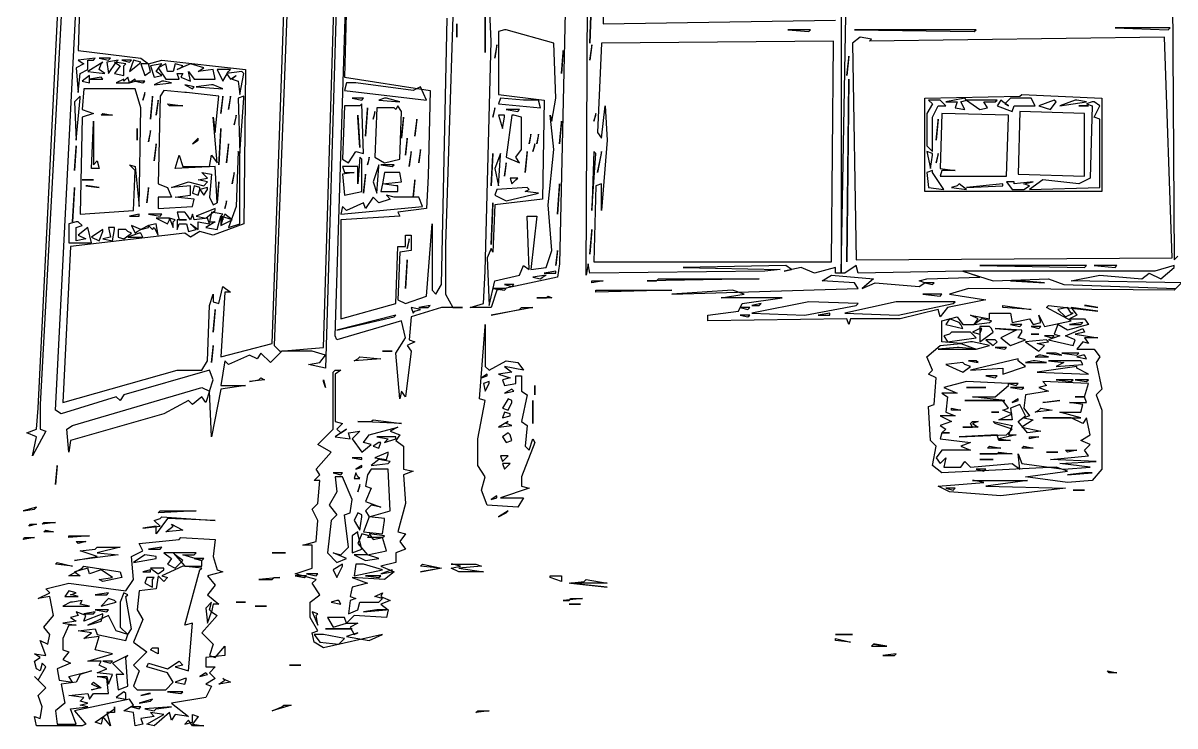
# Model space of a CAD drawing. Extents: x 1 to 1022, y 2 to 767.
# Drawn here: x 1 to 606, y 2 to 372 of the extents above; entities that cross this region are included whole.
import ezdxf

# ---------------------------------------------------------------- set-up
doc = ezdxf.new("R2010")
doc.units = 0

msp = doc.modelspace()

# ---------------------------------------------------------------- linework, layer by layer
for p, q in [((147, 567), (133, 202)), ((171, 558), (160, 190)), ((165, 207), (175, 519)), ((431, 240), (436, 507)), ((28, 502), (10, 171)), ((18, 168), (34, 480)), ((34, 480), (30, 357)), ((431, 476), (431, 240)), ((288, 472), (283, 245)), ((306, 457), (306, 371)), ((159, 201), (166, 437)), ((9, 169), (22, 434)), ((297, 239), (298, 433)), ((605, 432), (606, 247)), ((300, 391), (299, 361)), ((299, 361), (300, 390)), ((171, 383), (170, 343)), ((247, 362), (246, 386)), ((132, 203), (138, 377)), ((244, 377), (244, 356)), ((244, 356), (244, 376)), ((221, 234), (224, 374)), ((227, 375), (223, 255)), ((229, 371), (229, 364)), ((229, 370), (229, 371)), ((229, 364), (229, 370)), ((306, 371), (428, 373)), ((254, 368), (251, 367)), ((251, 367), (251, 334)), ((255, 368), (254, 368)), ((280, 361), (255, 368)), ((415, 368), (403, 368)), ((403, 368), (414, 367)), ((414, 367), (415, 368)), ((441, 364), (437, 361)), ((502, 368), (438, 368)), ((438, 368), (501, 367)), ((447, 363), (441, 364)), ((601, 364), (446, 362)), ((501, 367), (502, 368)), ((604, 369), (575, 369)), ((575, 369), (603, 368)), ((605, 248), (601, 364)), ((603, 368), (604, 369)), ((244, 241), (247, 362)), ((250, 360), (249, 353)), ((249, 353), (250, 359)), ((250, 359), (250, 360)), ((281, 332), (280, 361)), ((300, 360), (299, 352)), ((299, 352), (300, 359)), ((300, 359), (300, 360)), ((305, 361), (303, 314)), ((427, 362), (305, 361)), ((426, 246), (427, 361)), ((427, 361), (427, 362)), ((437, 361), (439, 247)), ((446, 362), (447, 363)), ((30, 357), (63, 353)), ((39, 353), (30, 352)), ((30, 352), (33, 350)), ((35, 347), (35, 352)), ((35, 352), (38, 352)), ((38, 352), (39, 353)), ((47, 353), (41, 353)), ((41, 353), (46, 352)), ((51, 352), (45, 351)), ((46, 352), (47, 353)), ((50, 351), (51, 352)), ((58, 352), (53, 352)), ((53, 352), (57, 351)), ((57, 351), (58, 352)), ((59, 352), (57, 346)), ((63, 351), (59, 352)), ((63, 353), (67, 350)), ((67, 350), (74, 352)), ((74, 352), (118, 347)), ((285, 357), (284, 345)), ((284, 345), (285, 356)), ((285, 356), (285, 357)), ((435, 354), (434, 344)), ((434, 344), (435, 353)), ((435, 353), (435, 354)), ((33, 350), (29, 348)), ((29, 348), (30, 335)), ((31, 345), (35, 347)), ((43, 351), (35, 346)), ((35, 346), (44, 345)), ((41, 347), (42, 350)), ((44, 345), (41, 347)), ((42, 350), (43, 351)), ((45, 351), (46, 345)), ((46, 345), (50, 351)), ((55, 350), (49, 351)), ((49, 351), (52, 349)), ((52, 349), (49, 345)), ((54, 349), (55, 350)), ((54, 344), (54, 349)), ((57, 346), (62, 350)), ((62, 350), (63, 351)), ((66, 350), (63, 350)), ((63, 350), (65, 344)), ((65, 344), (68, 346)), ((67, 350), (66, 350)), ((68, 346), (67, 350)), ((74, 350), (68, 349)), ((68, 349), (70, 343)), ((71, 346), (73, 349)), ((74, 344), (71, 346)), ((76, 350), (72, 348)), ((72, 348), (76, 342)), ((73, 349), (74, 350)), ((77, 346), (76, 350)), ((80, 346), (77, 346)), ((81, 350), (80, 346)), ((85, 349), (81, 350)), ((89, 350), (82, 347)), ((82, 347), (84, 348)), ((84, 348), (85, 349)), ((89, 341), (88, 346)), ((88, 346), (91, 342)), ((96, 348), (89, 350)), ((93, 346), (96, 348)), ((101, 347), (93, 346)), ((102, 342), (101, 347)), ((110, 347), (103, 347)), ((103, 347), (106, 341)), ((106, 341), (109, 346)), ((116, 346), (108, 345)), ((109, 346), (110, 347)), ((117, 345), (116, 346)), ((118, 347), (117, 266)), ((30, 335), (31, 345)), ((36, 344), (32, 341)), ((32, 341), (36, 340)), ((36, 343), (36, 344)), ((36, 340), (36, 343)), ((42, 343), (36, 342)), ((36, 342), (43, 342)), ((43, 342), (42, 343)), ((49, 345), (54, 344)), ((54, 342), (50, 340)), ((50, 340), (57, 340)), ((56, 343), (54, 341)), ((54, 341), (54, 342)), ((57, 340), (56, 343)), ((60, 342), (57, 340)), ((57, 340), (60, 341)), ((60, 341), (60, 342)), ((65, 341), (60, 341)), ((60, 341), (64, 340)), ((64, 340), (65, 341)), ((70, 343), (74, 344)), ((74, 341), (70, 339)), ((70, 339), (79, 340)), ((75, 341), (74, 341)), ((79, 340), (75, 341)), ((76, 342), (83, 342)), ((83, 342), (82, 345)), ((82, 345), (85, 345)), ((85, 345), (84, 343)), ((84, 343), (89, 341)), ((91, 342), (102, 342)), ((108, 345), (110, 342)), ((110, 342), (113, 344)), ((113, 344), (111, 342)), ((111, 342), (114, 341)), ((114, 341), (115, 334)), ((115, 334), (117, 345)), ((170, 343), (215, 336)), ((171, 340), (170, 336)), ((175, 340), (171, 340)), ((176, 340), (175, 340)), ((206, 336), (176, 340)), ((435, 342), (434, 246)), ((434, 246), (435, 341)), ((435, 341), (435, 342)), ((33, 337), (32, 326)), ((50, 337), (33, 337)), ((51, 337), (50, 337)), ((60, 337), (51, 337)), ((63, 327), (60, 337)), ((65, 335), (64, 331)), ((64, 331), (65, 334)), ((65, 334), (65, 335)), ((75, 336), (73, 333)), ((86, 335), (75, 336)), ((91, 338), (86, 339)), ((86, 339), (90, 337)), ((87, 335), (86, 335)), ((104, 333), (87, 335)), ((90, 337), (91, 338)), ((100, 339), (92, 338)), ((92, 338), (106, 337)), ((101, 339), (100, 339)), ((106, 337), (101, 339)), ((170, 336), (213, 331)), ((210, 338), (206, 336)), ((213, 331), (210, 338)), ((215, 336), (214, 291)), ((251, 334), (275, 331)), ((525, 333), (526, 334)), ((526, 334), (568, 332)), ((31, 333), (28, 330)), ((28, 330), (29, 310)), ((29, 310), (31, 332)), ((31, 332), (31, 333)), ((62, 275), (63, 327)), ((69, 333), (68, 321)), ((68, 321), (69, 332)), ((69, 332), (69, 333)), ((72, 331), (71, 323)), ((71, 323), (72, 330)), ((73, 333), (72, 287)), ((72, 330), (72, 331)), ((77, 329), (85, 328)), ((78, 328), (77, 329)), ((85, 328), (78, 328)), ((102, 314), (104, 333)), ((106, 333), (105, 324)), ((105, 324), (106, 332)), ((106, 332), (106, 333)), ((110, 333), (109, 326)), ((109, 326), (110, 332)), ((110, 332), (110, 333)), ((117, 333), (114, 332)), ((114, 332), (115, 303)), ((115, 303), (117, 332)), ((117, 332), (117, 333)), ((170, 328), (169, 300)), ((178, 328), (170, 328)), ((180, 332), (174, 332)), ((174, 332), (179, 331)), ((179, 329), (178, 328)), ((179, 331), (180, 332)), ((180, 303), (179, 329)), ((182, 327), (181, 312)), ((182, 326), (182, 327)), ((187, 327), (186, 301)), ((196, 327), (187, 327)), ((191, 332), (188, 331)), ((188, 331), (199, 330)), ((192, 332), (191, 332)), ((199, 330), (192, 332)), ((197, 326), (196, 327)), ((198, 328), (197, 326)), ((200, 325), (198, 328)), ((249, 327), (248, 322)), ((249, 326), (249, 327)), ((252, 332), (251, 329)), ((251, 329), (273, 327)), ((264, 331), (252, 332)), ((265, 331), (264, 331)), ((272, 331), (265, 331)), ((273, 327), (272, 331)), ((275, 331), (274, 279)), ((279, 320), (281, 332)), ((305, 311), (307, 328)), ((307, 328), (308, 310)), ((475, 332), (525, 333)), ((475, 283), (475, 332)), ((479, 329), (476, 324)), ((483, 331), (477, 331)), ((477, 331), (479, 329)), ((479, 322), (482, 328)), ((482, 328), (486, 328)), ((484, 330), (483, 331)), ((486, 328), (484, 330)), ((496, 332), (486, 330)), ((486, 330), (492, 330)), ((492, 330), (491, 327)), ((491, 327), (496, 326)), ((494, 330), (497, 331)), ((496, 326), (494, 330)), ((497, 331), (496, 332)), ((513, 331), (497, 331)), ((497, 331), (504, 326)), ((504, 326), (508, 327)), ((508, 327), (506, 330)), ((506, 330), (512, 330)), ((512, 330), (513, 331)), ((515, 331), (513, 328)), ((513, 328), (521, 325)), ((516, 330), (515, 331)), ((519, 328), (516, 330)), ((520, 332), (517, 329)), ((517, 329), (519, 328)), ((531, 332), (520, 332)), ((521, 325), (522, 328)), ((522, 328), (533, 328)), ((533, 328), (531, 332)), ((543, 331), (535, 328)), ((535, 328), (541, 326)), ((541, 326), (544, 330)), ((544, 330), (543, 331)), ((554, 331), (546, 328)), ((546, 328), (560, 330)), ((555, 331), (554, 331)), ((560, 330), (555, 331)), ((560, 328), (556, 328)), ((556, 328), (561, 328)), ((563, 330), (560, 329)), ((560, 329), (563, 328)), ((561, 328), (560, 328)), ((563, 328), (562, 290)), ((564, 330), (563, 330)), ((567, 328), (564, 330)), ((564, 322), (567, 328)), ((568, 332), (568, 283)), ((32, 322), (31, 271)), ((32, 326), (38, 324)), ((38, 324), (32, 322)), ((42, 323), (43, 324)), ((48, 323), (42, 323)), ((43, 324), (48, 323)), ((103, 298), (101, 322)), ((101, 322), (102, 314)), ((113, 323), (112, 318)), ((112, 318), (113, 322)), ((113, 322), (113, 323)), ((177, 323), (178, 306)), ((177, 322), (177, 323)), ((178, 306), (177, 322)), ((181, 312), (182, 326)), ((186, 325), (185, 321)), ((185, 321), (186, 324)), ((186, 324), (186, 325)), ((199, 300), (200, 325)), ((201, 322), (200, 311)), ((200, 311), (201, 321)), ((201, 321), (201, 322)), ((208, 321), (207, 312)), ((208, 320), (208, 321)), ((248, 322), (249, 326)), ((254, 323), (251, 323)), ((251, 323), (253, 316)), ((253, 316), (254, 322)), ((254, 322), (254, 323)), ((262, 326), (255, 326)), ((255, 326), (261, 325)), ((258, 323), (255, 301)), ((259, 323), (258, 323)), ((263, 322), (259, 323)), ((261, 325), (262, 326)), ((263, 305), (263, 322)), ((280, 305), (278, 323)), ((278, 323), (279, 320)), ((302, 324), (301, 320)), ((301, 320), (302, 323)), ((302, 323), (302, 324)), ((476, 324), (476, 307)), ((479, 304), (479, 322)), ((482, 321), (481, 310)), ((482, 320), (482, 321)), ((484, 324), (483, 295)), ((519, 323), (484, 324)), ((518, 291), (519, 322)), ((519, 322), (519, 323)), ((525, 325), (524, 292)), ((559, 324), (525, 325)), ((559, 323), (559, 324)), ((559, 291), (559, 323)), ((567, 321), (564, 322)), ((567, 285), (567, 321)), ((37, 295), (38, 319)), ((38, 320), (38, 297)), ((38, 319), (38, 320)), ((61, 316), (61, 310)), ((61, 315), (61, 316)), ((61, 310), (61, 315)), ((68, 315), (67, 309)), ((68, 314), (68, 315)), ((105, 316), (104, 297)), ((104, 297), (105, 315)), ((105, 315), (105, 316)), ((207, 312), (208, 320)), ((284, 320), (283, 308)), ((283, 308), (284, 319)), ((284, 319), (284, 320)), ((481, 310), (482, 320)), ((67, 309), (68, 314)), ((93, 311), (90, 308)), ((90, 308), (93, 310)), ((93, 310), (93, 311)), ((203, 311), (202, 302)), ((202, 302), (203, 310)), ((203, 310), (203, 311)), ((268, 313), (267, 308)), ((267, 308), (268, 312)), ((268, 312), (268, 313)), ((272, 313), (271, 308)), ((271, 308), (272, 312)), ((272, 312), (272, 313)), ((303, 314), (305, 311)), ((308, 310), (305, 273)), ((29, 307), (28, 294)), ((28, 294), (29, 306)), ((29, 306), (29, 307)), ((71, 308), (70, 299)), ((70, 299), (71, 307)), ((71, 307), (71, 308)), ((109, 308), (108, 298)), ((108, 298), (109, 307)), ((109, 307), (109, 308)), ((114, 304), (113, 275)), ((115, 302), (114, 304)), ((172, 298), (176, 304)), ((176, 304), (180, 303)), ((205, 304), (204, 296)), ((204, 296), (205, 303)), ((205, 303), (205, 304)), ((210, 305), (209, 298)), ((209, 298), (210, 304)), ((210, 304), (210, 305)), ((248, 303), (247, 286)), ((248, 302), (248, 303)), ((252, 303), (249, 295)), ((252, 302), (252, 303)), ((260, 301), (263, 305)), ((266, 304), (265, 293)), ((265, 293), (266, 303)), ((266, 303), (266, 304)), ((270, 308), (269, 304)), ((269, 304), (270, 307)), ((270, 307), (270, 308)), ((277, 276), (280, 305)), ((301, 304), (300, 273)), ((300, 273), (302, 303)), ((302, 303), (301, 304)), ((305, 304), (303, 293)), ((303, 293), (305, 303)), ((305, 303), (305, 304)), ((476, 307), (479, 304)), ((479, 303), (476, 304)), ((476, 304), (478, 295)), ((479, 302), (479, 303)), ((482, 303), (481, 298)), ((482, 302), (482, 303)), ((38, 297), (40, 299)), ((40, 299), (41, 295)), ((60, 294), (57, 297)), ((57, 297), (60, 296)), ((81, 295), (83, 302)), ((83, 302), (85, 296)), ((99, 296), (100, 302)), ((100, 302), (103, 298)), ((115, 301), (115, 302)), ((115, 266), (115, 301)), ((169, 300), (172, 298)), ((178, 301), (177, 287)), ((179, 300), (178, 301)), ((179, 283), (179, 300)), ((183, 301), (182, 297)), ((182, 297), (183, 300)), ((183, 300), (183, 301)), ((188, 297), (185, 288)), ((186, 301), (191, 298)), ((188, 296), (188, 297)), ((196, 297), (189, 297)), ((189, 297), (195, 296)), ((191, 298), (199, 300)), ((195, 296), (196, 297)), ((247, 286), (248, 302)), ((251, 286), (252, 302)), ((255, 298), (254, 291)), ((254, 291), (255, 297)), ((255, 301), (262, 298)), ((255, 297), (255, 298)), ((262, 298), (260, 301)), ((478, 295), (479, 302)), ((481, 298), (482, 302)), ((41, 295), (37, 295)), ((59, 273), (60, 294)), ((60, 296), (62, 275)), ((102, 296), (81, 295)), ((85, 296), (99, 296)), ((98, 290), (95, 293)), ((95, 293), (100, 292)), ((100, 292), (99, 280)), ((103, 277), (102, 296)), ((112, 293), (111, 287)), ((111, 287), (112, 292)), ((112, 292), (112, 293)), ((177, 296), (169, 296)), ((169, 296), (170, 293)), ((175, 293), (169, 292)), ((169, 292), (170, 281)), ((170, 293), (175, 293)), ((177, 287), (177, 296)), ((181, 292), (180, 282)), ((180, 282), (181, 291)), ((181, 291), (181, 292)), ((187, 282), (188, 296)), ((191, 293), (190, 287)), ((192, 293), (191, 293)), ((199, 293), (192, 293)), ((200, 288), (199, 293)), ((214, 291), (213, 274)), ((249, 295), (251, 286)), ((479, 294), (476, 293)), ((476, 293), (477, 285)), ((479, 293), (479, 294)), ((485, 284), (479, 293)), ((483, 295), (491, 294)), ((484, 294), (483, 291)), ((483, 291), (518, 291)), ((491, 294), (484, 294)), ((524, 292), (559, 291)), ((28, 285), (27, 267)), ((28, 284), (28, 285)), ((32, 289), (38, 289)), ((33, 289), (32, 289)), ((38, 289), (33, 289)), ((34, 286), (41, 285)), ((35, 286), (34, 286)), ((41, 285), (35, 286)), ((67, 285), (66, 277)), ((67, 284), (67, 285)), ((72, 287), (77, 285)), ((77, 285), (79, 280)), ((79, 285), (88, 288)), ((89, 286), (79, 285)), ((88, 288), (96, 286)), ((89, 281), (89, 286)), ((91, 286), (90, 282)), ((94, 285), (91, 286)), ((93, 289), (98, 290)), ((98, 288), (93, 289)), ((94, 284), (94, 285)), ((98, 285), (94, 284)), ((96, 286), (98, 288)), ((98, 284), (98, 285)), ((104, 288), (103, 277)), ((103, 277), (104, 287)), ((104, 287), (104, 288)), ((185, 288), (187, 282)), ((190, 287), (189, 283)), ((190, 287), (200, 288)), ((197, 286), (190, 287)), ((198, 286), (197, 286)), ((198, 283), (198, 286)), ((207, 289), (206, 280)), ((206, 280), (207, 288)), ((207, 288), (207, 289)), ((266, 285), (250, 284)), ((261, 290), (257, 290)), ((257, 290), (258, 287)), ((258, 287), (260, 289)), ((260, 289), (261, 290)), ((267, 284), (266, 285)), ((283, 287), (282, 271)), ((282, 271), (283, 286)), ((283, 286), (283, 287)), ((302, 286), (301, 246)), ((305, 287), (302, 286)), ((305, 273), (305, 287)), ((477, 285), (485, 284)), ((492, 286), (489, 285)), ((489, 285), (497, 284)), ((493, 287), (492, 286)), ((497, 284), (493, 287)), ((516, 287), (497, 285)), ((497, 285), (516, 286)), ((516, 286), (516, 287)), ((522, 288), (518, 288)), ((518, 288), (521, 284)), ((532, 288), (522, 287)), ((522, 287), (522, 288)), ((527, 287), (532, 288)), ((530, 286), (527, 287)), ((527, 284), (530, 286)), ((537, 289), (530, 284)), ((530, 284), (567, 285)), ((556, 287), (537, 289)), ((562, 290), (556, 287)), ((27, 267), (28, 284)), ((66, 277), (67, 284)), ((79, 280), (72, 280)), ((72, 280), (72, 274)), ((81, 280), (89, 281)), ((91, 279), (81, 280)), ((90, 282), (93, 281)), ((90, 275), (91, 279)), ((93, 281), (94, 284)), ((94, 284), (96, 281)), ((96, 281), (98, 284)), ((99, 280), (101, 276)), ((170, 281), (179, 283)), ((185, 280), (181, 274)), ((188, 277), (185, 280)), ((194, 279), (188, 277)), ((189, 283), (198, 283)), ((196, 280), (192, 281)), ((192, 281), (194, 279)), ((197, 280), (196, 280)), ((209, 280), (197, 280)), ((211, 275), (209, 280)), ((250, 284), (249, 281)), ((249, 281), (255, 278)), ((274, 279), (249, 276)), ((255, 278), (272, 282)), ((265, 283), (267, 284)), ((272, 282), (265, 283)), ((568, 283), (475, 283)), ((521, 284), (527, 284)), ((31, 271), (59, 273)), ((72, 274), (90, 275)), ((102, 274), (92, 270)), ((97, 269), (102, 273)), ((101, 276), (103, 277)), ((102, 273), (102, 274)), ((108, 278), (107, 274)), ((107, 274), (108, 277)), ((108, 277), (108, 278)), ((113, 275), (109, 264)), ((169, 275), (168, 271)), ((168, 271), (211, 275)), ((171, 273), (169, 275)), ((180, 277), (171, 273)), ((181, 274), (180, 277)), ((213, 274), (198, 272)), ((248, 277), (247, 255)), ((247, 255), (248, 276)), ((248, 276), (248, 277)), ((249, 276), (248, 251)), ((279, 252), (277, 276)), ((29, 267), (25, 266)), ((30, 267), (29, 267)), ((32, 265), (30, 267)), ((62, 271), (57, 270)), ((57, 270), (62, 270)), ((62, 270), (62, 271)), ((74, 271), (67, 271)), ((67, 271), (73, 270)), ((78, 269), (71, 269)), ((71, 269), (77, 266)), ((73, 270), (74, 271)), ((77, 266), (78, 268)), ((78, 268), (78, 269)), ((81, 268), (78, 269)), ((78, 269), (80, 264)), ((80, 267), (81, 268)), ((80, 264), (80, 267)), ((86, 272), (82, 272)), ((82, 272), (83, 268)), ((87, 268), (82, 268)), ((82, 268), (82, 263)), ((83, 268), (87, 268)), ((87, 271), (86, 272)), ((89, 268), (87, 271)), ((90, 271), (89, 268)), ((91, 268), (90, 271)), ((98, 269), (91, 268)), ((92, 270), (97, 269)), ((93, 263), (93, 267)), ((93, 267), (99, 266)), ((102, 267), (97, 264)), ((99, 266), (98, 269)), ((100, 272), (99, 267)), ((99, 267), (102, 267)), ((106, 271), (100, 272)), ((103, 263), (105, 270)), ((105, 270), (106, 271)), ((111, 268), (105, 270)), ((105, 270), (106, 269)), ((106, 268), (105, 270)), ((105, 270), (105, 265)), ((106, 269), (105, 265)), ((105, 265), (111, 268)), ((105, 265), (111, 268)), ((107, 271), (106, 269)), ((106, 269), (106, 268)), ((111, 268), (107, 271)), ((199, 270), (168, 268)), ((168, 268), (168, 216)), ((198, 272), (199, 270)), ((267, 242), (266, 270)), ((266, 270), (271, 270)), ((271, 270), (268, 242)), ((25, 266), (25, 256)), ((86, 261), (26, 254)), ((29, 264), (32, 265)), ((29, 257), (29, 264)), ((35, 264), (30, 260)), ((37, 256), (35, 264)), ((43, 263), (37, 259)), ((41, 257), (43, 262)), ((43, 262), (43, 263)), ((49, 264), (46, 264)), ((46, 264), (47, 259)), ((48, 257), (49, 263)), ((49, 263), (49, 264)), ((55, 263), (51, 263)), ((51, 263), (51, 259)), ((54, 258), (58, 261)), ((56, 262), (55, 263)), ((58, 261), (56, 262)), ((62, 261), (56, 259)), ((63, 263), (58, 265)), ((58, 265), (60, 261)), ((60, 261), (61, 262)), ((61, 262), (63, 263)), ((63, 261), (62, 261)), ((67, 265), (63, 263)), ((63, 263), (67, 264)), ((64, 259), (63, 261)), ((71, 266), (67, 265)), ((67, 264), (67, 265)), ((67, 265), (69, 263)), ((69, 263), (70, 264)), ((70, 264), (72, 260)), ((72, 260), (71, 266)), ((82, 263), (83, 266)), ((83, 266), (87, 266)), ((89, 259), (86, 261)), ((87, 266), (88, 262)), ((88, 262), (92, 263)), ((92, 263), (89, 266)), ((89, 266), (93, 263)), ((94, 262), (89, 259)), ((101, 260), (94, 262)), ((97, 264), (103, 263)), ((117, 266), (101, 260)), ((109, 264), (115, 266)), ((213, 228), (216, 266)), ((216, 266), (216, 231)), ((300, 263), (299, 250)), ((299, 250), (300, 262)), ((300, 262), (300, 263)), ((25, 256), (37, 256)), ((34, 258), (29, 257)), ((30, 260), (34, 258)), ((37, 259), (41, 257)), ((47, 259), (43, 258)), ((43, 258), (48, 257)), ((51, 259), (54, 258)), ((56, 259), (64, 259)), ((202, 254), (202, 260)), ((202, 260), (205, 260)), ((204, 258), (203, 253)), ((203, 253), (204, 257)), ((204, 257), (204, 258)), ((205, 260), (205, 252)), ((223, 255), (223, 229)), ((26, 254), (22, 172)), ((197, 224), (198, 254)), ((198, 254), (202, 254)), ((199, 251), (198, 226)), ((205, 252), (199, 251)), ((247, 253), (245, 248)), ((248, 251), (247, 253)), ((276, 243), (279, 252)), ((282, 252), (281, 244)), ((281, 244), (282, 251)), ((282, 251), (282, 252)), ((606, 247), (608, 249)), ((203, 247), (202, 232)), ((202, 232), (203, 246)), ((203, 246), (203, 247)), ((245, 248), (246, 223)), ((262, 239), (264, 244)), ((264, 244), (267, 242)), ((268, 242), (276, 243)), ((283, 245), (282, 238)), ((298, 245), (297, 239)), ((299, 240), (298, 245)), ((301, 246), (426, 246)), ((402, 244), (348, 243)), ((348, 243), (399, 242)), ((410, 243), (401, 241)), ((405, 242), (402, 244)), ((417, 240), (410, 243)), ((428, 243), (417, 240)), ((428, 240), (428, 243)), ((439, 244), (433, 240)), ((439, 247), (605, 248)), ((440, 240), (439, 244)), ((560, 244), (504, 244)), ((504, 244), (559, 243)), ((559, 243), (560, 244)), ((576, 244), (564, 244)), ((564, 244), (575, 243)), ((575, 243), (576, 244)), ((606, 244), (596, 241)), ((599, 237), (606, 243)), ((606, 243), (606, 244)), ((243, 224), (244, 241)), ((249, 236), (262, 239)), ((282, 238), (250, 231)), ((276, 239), (269, 238)), ((269, 238), (273, 237)), ((273, 237), (274, 238)), ((274, 238), (276, 239)), ((281, 241), (275, 240)), ((275, 240), (281, 240)), ((281, 240), (281, 241)), ((391, 241), (299, 240)), ((388, 237), (329, 236)), ((334, 236), (335, 237)), ((335, 237), (388, 237)), ((399, 242), (391, 241)), ((401, 241), (405, 242)), ((421, 236), (426, 239)), ((426, 239), (448, 237)), ((433, 240), (428, 240)), ((495, 241), (440, 240)), ((448, 237), (442, 232)), ((472, 236), (476, 237)), ((476, 237), (504, 238)), ((504, 238), (495, 241)), ((596, 241), (495, 241)), ((495, 241), (511, 236)), ((511, 236), (540, 237)), ((540, 237), (548, 234)), ((552, 236), (567, 239)), ((567, 239), (589, 237)), ((589, 237), (593, 240)), ((593, 240), (599, 237)), ((612, 237), (606, 231)), ((104, 224), (106, 233)), ((106, 233), (110, 230)), ((216, 231), (218, 229)), ((218, 229), (221, 234)), ((246, 223), (249, 236)), ((250, 231), (247, 222)), ((255, 232), (248, 232)), ((248, 232), (254, 231)), ((259, 234), (254, 234)), ((254, 234), (258, 233)), ((254, 231), (255, 232)), ((258, 233), (259, 234)), ((300, 236), (306, 236)), ((306, 236), (300, 235)), ((300, 235), (300, 236)), ((302, 231), (342, 231)), ((342, 231), (302, 230)), ((302, 230), (302, 231)), ((329, 236), (334, 236)), ((342, 229), (440, 232)), ((374, 231), (342, 229)), ((380, 229), (374, 231)), ((438, 235), (421, 236)), ((440, 232), (438, 235)), ((442, 232), (449, 235)), ((449, 235), (472, 233)), ((475, 235), (472, 236)), ((472, 233), (475, 235)), ((480, 235), (475, 235)), ((475, 235), (479, 234)), ((479, 234), (480, 235)), ((498, 232), (488, 229)), ((606, 231), (498, 232)), ((525, 236), (520, 236)), ((520, 236), (538, 235)), ((526, 236), (525, 236)), ((538, 235), (526, 236)), ((548, 234), (607, 232)), ((611, 235), (552, 236)), ((99, 223), (101, 229)), ((101, 229), (101, 225)), ((101, 225), (104, 224)), ((107, 230), (105, 196)), ((110, 230), (107, 230)), ((198, 226), (202, 224)), ((202, 224), (213, 228)), ((223, 229), (227, 222)), ((279, 227), (271, 227)), ((271, 227), (276, 227)), ((276, 227), (277, 228)), ((277, 228), (279, 227)), ((368, 227), (380, 229)), ((400, 227), (368, 227)), ((379, 224), (400, 227)), ((414, 225), (384, 219)), ((440, 224), (414, 225)), ((460, 225), (433, 219)), ((491, 225), (460, 225)), ((484, 229), (474, 229)), ((474, 229), (483, 228)), ((483, 228), (484, 229)), ((507, 226), (487, 222)), ((488, 229), (507, 226)), ((490, 224), (491, 225)), ((98, 194), (99, 223)), ((102, 221), (101, 209)), ((101, 209), (102, 220)), ((102, 220), (102, 221)), ((197, 218), (166, 210)), ((168, 216), (197, 224)), ((196, 217), (197, 218)), ((221, 222), (205, 217)), ((210, 221), (205, 222)), ((205, 222), (206, 219)), ((206, 219), (207, 220)), ((207, 220), (210, 221)), ((215, 223), (209, 222)), ((209, 222), (214, 222)), ((214, 222), (215, 223)), ((232, 222), (221, 222)), ((227, 222), (232, 222)), ((236, 222), (243, 224)), ((247, 222), (236, 222)), ((269, 222), (247, 218)), ((247, 218), (262, 221)), ((262, 221), (263, 222)), ((263, 222), (269, 222)), ((361, 218), (377, 220)), ((361, 215), (361, 218)), ((377, 220), (379, 224)), ((383, 222), (378, 222)), ((378, 222), (382, 221)), ((383, 218), (378, 218)), ((378, 218), (382, 217)), ((382, 221), (383, 222)), ((382, 217), (383, 218)), ((389, 224), (384, 223)), ((384, 223), (388, 223)), ((384, 219), (412, 218)), ((388, 223), (389, 224)), ((412, 218), (439, 223)), ((425, 219), (419, 218)), ((419, 218), (425, 218)), ((425, 218), (425, 219)), ((433, 219), (461, 218)), ((439, 223), (440, 224)), ((461, 218), (490, 224)), ((482, 221), (462, 216)), ((483, 217), (482, 221)), ((487, 222), (483, 217)), ((503, 216), (499, 218)), ((499, 218), (509, 216)), ((509, 216), (509, 219)), ((509, 219), (520, 219)), ((516, 223), (531, 221)), ((516, 222), (516, 223)), ((531, 221), (516, 222)), ((520, 219), (521, 214)), ((536, 214), (535, 218)), ((535, 218), (538, 212)), ((539, 222), (540, 223)), ((552, 215), (539, 222)), ((540, 223), (566, 220)), ((550, 222), (545, 221)), ((545, 221), (549, 217)), ((549, 217), (553, 219)), ((552, 219), (550, 222)), ((555, 218), (551, 216)), ((566, 220), (552, 222)), ((552, 222), (555, 218)), ((553, 219), (552, 219)), ((559, 223), (566, 222)), ((560, 223), (559, 223)), ((566, 222), (560, 223)), ((166, 210), (196, 217)), ((200, 215), (166, 205)), ((202, 206), (200, 215)), ((205, 217), (204, 205)), ((241, 174), (244, 212)), ((244, 213), (244, 191)), ((244, 212), (244, 213)), ((434, 216), (361, 215)), ((435, 213), (434, 216)), ((436, 216), (435, 213)), ((462, 216), (436, 216)), ((484, 215), (492, 217)), ((484, 204), (484, 215)), ((488, 216), (486, 213)), ((486, 213), (495, 211)), ((493, 214), (488, 216)), ((492, 217), (495, 213)), ((494, 213), (493, 214)), ((495, 211), (494, 213)), ((495, 213), (501, 213)), ((501, 213), (503, 216)), ((505, 216), (501, 213)), ((501, 213), (509, 214)), ((509, 212), (504, 212)), ((504, 212), (504, 204)), ((510, 215), (505, 216)), ((509, 214), (510, 215)), ((510, 211), (509, 212)), ((526, 213), (520, 213)), ((520, 213), (525, 212)), ((521, 214), (530, 216)), ((525, 212), (526, 213)), ((530, 216), (532, 213)), ((536, 212), (531, 212)), ((531, 212), (535, 211)), ((532, 213), (536, 214)), ((535, 211), (536, 212)), ((538, 212), (552, 215)), ((545, 213), (543, 208)), ((550, 210), (545, 213)), ((561, 213), (550, 210)), ((551, 216), (559, 216)), ((558, 214), (551, 213)), ((551, 213), (557, 213)), ((557, 213), (558, 214)), ((559, 216), (561, 213)), ((166, 205), (165, 207)), ((197, 198), (202, 206)), ((488, 208), (485, 207)), ((485, 207), (487, 204)), ((487, 204), (502, 206)), ((489, 209), (488, 208)), ((499, 209), (489, 209)), ((502, 206), (499, 209)), ((504, 211), (500, 209)), ((500, 209), (504, 208)), ((504, 208), (505, 211)), ((505, 211), (504, 211)), ((504, 204), (511, 209)), ((511, 209), (510, 211)), ((526, 210), (512, 211)), ((512, 211), (523, 210)), ((523, 210), (515, 206)), ((515, 206), (520, 202)), ((524, 206), (526, 209)), ((528, 205), (524, 206)), ((526, 209), (526, 210)), ((534, 208), (531, 208)), ((531, 208), (535, 208)), ((535, 208), (534, 208)), ((543, 207), (538, 207)), ((538, 207), (542, 206)), ((546, 207), (540, 205)), ((542, 206), (543, 207)), ((543, 208), (546, 207)), ((549, 207), (558, 211)), ((554, 205), (549, 207)), ((559, 209), (554, 208)), ((554, 208), (566, 206)), ((558, 211), (559, 209)), ((566, 206), (559, 206)), ((559, 206), (561, 203)), ((101, 202), (100, 193)), ((100, 193), (101, 201)), ((101, 201), (101, 202)), ((105, 196), (132, 203)), ((133, 202), (136, 199)), ((136, 199), (159, 201)), ((207, 204), (203, 202)), ((203, 202), (205, 199)), ((204, 205), (207, 204)), ((476, 196), (483, 202)), ((492, 201), (482, 200)), ((482, 200), (502, 200)), ((483, 202), (494, 203)), ((494, 203), (484, 204)), ((493, 201), (492, 201)), ((502, 200), (493, 201)), ((499, 204), (494, 203)), ((494, 203), (502, 200)), ((500, 204), (499, 204)), ((509, 202), (500, 204)), ((502, 200), (509, 202)), ((512, 205), (507, 205)), ((507, 205), (511, 202)), ((511, 202), (513, 204)), ((513, 204), (512, 205)), ((518, 201), (512, 201)), ((512, 201), (517, 200)), ((517, 200), (518, 201)), ((520, 202), (528, 205)), ((539, 205), (528, 204)), ((528, 204), (535, 199)), ((534, 203), (540, 204)), ((538, 202), (534, 203)), ((535, 199), (538, 202)), ((540, 204), (539, 205)), ((540, 205), (553, 202)), ((553, 202), (554, 205)), ((558, 204), (555, 200)), ((555, 200), (564, 200)), ((561, 203), (558, 204)), ((564, 200), (567, 196)), ((95, 189), (98, 194)), ((107, 194), (105, 181)), ((109, 192), (107, 194)), ((120, 197), (109, 192)), ((124, 195), (120, 197)), ((126, 198), (124, 195)), ((131, 193), (126, 198)), ((137, 199), (131, 193)), ((153, 199), (137, 199)), ((160, 197), (153, 199)), ((157, 193), (160, 197)), ((189, 195), (175, 194)), ((175, 194), (177, 195)), ((177, 195), (178, 196)), ((178, 196), (189, 195)), ((190, 199), (195, 199)), ((191, 199), (190, 199)), ((195, 199), (191, 199)), ((199, 174), (197, 198)), ((205, 199), (202, 175)), ((246, 189), (255, 194)), ((255, 194), (261, 193)), ((479, 189), (476, 196)), ((502, 194), (498, 194)), ((498, 194), (503, 193)), ((524, 195), (499, 189)), ((503, 193), (502, 194)), ((524, 194), (524, 195)), ((528, 191), (524, 194)), ((532, 194), (528, 193)), ((533, 194), (532, 194)), ((535, 197), (533, 196)), ((533, 196), (540, 196)), ((539, 193), (533, 194)), ((536, 197), (535, 197)), ((540, 196), (536, 197)), ((543, 198), (539, 198)), ((539, 198), (547, 197)), ((556, 194), (540, 194)), ((540, 194), (548, 193)), ((544, 198), (543, 198)), ((547, 197), (544, 198)), ((556, 198), (547, 198)), ((547, 198), (555, 197)), ((555, 197), (556, 198)), ((558, 197), (555, 196)), ((555, 196), (560, 195)), ((557, 194), (556, 194)), ((558, 192), (557, 194)), ((559, 197), (558, 197)), ((560, 195), (559, 197)), ((567, 196), (565, 193)), ((22, 172), (82, 189)), ((99, 189), (54, 176)), ((82, 189), (95, 189)), ((101, 184), (99, 189)), ((151, 192), (157, 193)), ((160, 190), (151, 192)), ((164, 188), (165, 189)), ((164, 158), (164, 188)), ((165, 189), (168, 189)), ((168, 189), (165, 187)), ((244, 191), (246, 189)), ((258, 188), (251, 187)), ((264, 189), (254, 191)), ((254, 191), (258, 188)), ((261, 193), (264, 189)), ((477, 187), (479, 189)), ((495, 193), (486, 192)), ((486, 192), (495, 188)), ((496, 192), (495, 193)), ((495, 188), (499, 191)), ((499, 191), (496, 192)), ((499, 189), (516, 190)), ((516, 187), (528, 191)), ((516, 190), (516, 187)), ((528, 193), (539, 193)), ((555, 191), (534, 188)), ((534, 188), (561, 187)), ((548, 193), (544, 191)), ((544, 191), (558, 192)), ((555, 190), (555, 191)), ((561, 187), (555, 190)), ((565, 193), (568, 179)), ((99, 178), (101, 184)), ((128, 184), (120, 183)), ((120, 183), (125, 184)), ((125, 184), (126, 185)), ((126, 185), (128, 184)), ((159, 184), (160, 180)), ((159, 183), (159, 184)), ((160, 180), (159, 183)), ((165, 187), (165, 162)), ((245, 187), (242, 185)), ((242, 185), (245, 186)), ((246, 183), (243, 182)), ((243, 182), (244, 178)), ((244, 178), (246, 182)), ((245, 186), (245, 187)), ((246, 182), (246, 183)), ((251, 187), (257, 185)), ((257, 185), (253, 184)), ((253, 184), (254, 181)), ((254, 181), (260, 182)), ((260, 182), (260, 186)), ((260, 186), (263, 186)), ((263, 186), (263, 178)), ((481, 185), (477, 187)), ((480, 171), (481, 185)), ((497, 183), (485, 180)), ((519, 182), (497, 183)), ((513, 186), (507, 186)), ((507, 186), (512, 185)), ((512, 185), (513, 186)), ((519, 181), (519, 182)), ((524, 182), (519, 182)), ((519, 182), (523, 181)), ((523, 181), (524, 182)), ((561, 182), (537, 183)), ((537, 183), (539, 181)), ((553, 184), (544, 184)), ((544, 184), (552, 183)), ((552, 183), (553, 184)), ((561, 184), (554, 184)), ((554, 184), (560, 183)), ((559, 175), (561, 182)), ((560, 183), (561, 184)), ((27, 160), (95, 180)), ((54, 176), (52, 173)), ((95, 180), (99, 178)), ((99, 178), (97, 172)), ((100, 154), (99, 178)), ((105, 179), (100, 154)), ((105, 181), (118, 181)), ((118, 181), (105, 179)), ((200, 178), (199, 174)), ((202, 175), (200, 178)), ((258, 179), (254, 177)), ((254, 177), (259, 178)), ((259, 178), (258, 179)), ((263, 178), (266, 176)), ((266, 176), (263, 162)), ((270, 181), (270, 176)), ((270, 180), (270, 181)), ((270, 176), (270, 180)), ((492, 177), (484, 177)), ((484, 177), (487, 175)), ((485, 180), (492, 177)), ((497, 180), (507, 180)), ((498, 180), (497, 180)), ((507, 180), (498, 180)), ((512, 175), (519, 181)), ((527, 180), (520, 180)), ((520, 180), (526, 179)), ((526, 179), (527, 180)), ((528, 176), (527, 169)), ((540, 178), (528, 176)), ((539, 181), (535, 180)), ((535, 180), (540, 178)), ((568, 179), (565, 176)), ((565, 176), (568, 168)), ((10, 171), (10, 158)), ((50, 175), (21, 166)), ((52, 173), (50, 175)), ((88, 173), (75, 166)), ((90, 171), (88, 173)), ((95, 175), (90, 171)), ((97, 172), (95, 175)), ((240, 153), (244, 173)), ((244, 173), (241, 174)), ((256, 174), (253, 169)), ((258, 173), (256, 174)), ((256, 168), (258, 172)), ((258, 172), (258, 173)), ((269, 173), (269, 161)), ((269, 172), (269, 173)), ((269, 161), (269, 172)), ((477, 170), (480, 171)), ((478, 152), (477, 170)), ((487, 175), (486, 167)), ((516, 173), (496, 173)), ((496, 173), (517, 173)), ((517, 173), (500, 175)), ((500, 175), (512, 175)), ((519, 169), (516, 173)), ((525, 171), (520, 169)), ((524, 174), (521, 172)), ((521, 172), (524, 173)), ((524, 173), (524, 174)), ((528, 165), (525, 171)), ((537, 172), (546, 173)), ((538, 172), (537, 172)), ((546, 173), (538, 172)), ((558, 171), (551, 172)), ((551, 172), (560, 172)), ((559, 175), (554, 175)), ((554, 175), (559, 175)), ((557, 167), (558, 171)), ((560, 172), (559, 175)), ((8, 158), (9, 169)), ((21, 166), (18, 168)), ((75, 166), (26, 152)), ((253, 169), (256, 168)), ((254, 167), (253, 164)), ((253, 164), (257, 165)), ((257, 166), (254, 167)), ((257, 165), (257, 166)), ((491, 165), (483, 165)), ((483, 165), (489, 162)), ((486, 167), (491, 165)), ((489, 169), (494, 168)), ((489, 168), (489, 169)), ((494, 168), (489, 168)), ((510, 167), (514, 167)), ((511, 167), (510, 167)), ((514, 167), (511, 167)), ((514, 163), (521, 166)), ((516, 168), (519, 169)), ((521, 166), (516, 168)), ((520, 169), (521, 163)), ((524, 162), (528, 165)), ((527, 169), (530, 165)), ((530, 165), (527, 164)), ((527, 164), (532, 163)), ((542, 168), (533, 167)), ((533, 167), (535, 168)), ((535, 168), (536, 169)), ((536, 169), (542, 168)), ((552, 164), (537, 164)), ((537, 164), (557, 164)), ((557, 164), (546, 167)), ((546, 167), (557, 167)), ((558, 161), (552, 164)), ((560, 164), (558, 161)), ((562, 155), (560, 164)), ((568, 168), (568, 137)), ((3, 156), (8, 158)), ((10, 158), (13, 157)), ((24, 158), (27, 160)), ((25, 146), (24, 158)), ((156, 150), (164, 158)), ((165, 162), (169, 161)), ((171, 158), (165, 154)), ((169, 161), (166, 158)), ((166, 158), (168, 156)), ((168, 156), (171, 158)), ((200, 161), (177, 162)), ((177, 162), (184, 162)), ((183, 155), (198, 159)), ((184, 162), (185, 163)), ((185, 163), (200, 161)), ((198, 159), (194, 157)), ((256, 162), (251, 159)), ((251, 159), (258, 160)), ((255, 161), (256, 162)), ((258, 160), (255, 161)), ((263, 162), (266, 160)), ((266, 160), (265, 149)), ((489, 162), (483, 160)), ((483, 160), (486, 158)), ((486, 158), (484, 156)), ((503, 159), (495, 159)), ((495, 159), (500, 159)), ((499, 161), (500, 162)), ((500, 159), (499, 161)), ((500, 162), (503, 162)), ((503, 162), (500, 161)), ((500, 161), (503, 159)), ((511, 162), (521, 160)), ((512, 161), (511, 162)), ((521, 158), (512, 161)), ((521, 163), (514, 163)), ((518, 155), (521, 158)), ((521, 160), (519, 155)), ((529, 156), (524, 162)), ((532, 163), (526, 159)), ((526, 159), (536, 157)), ((8, 154), (3, 156)), ((13, 157), (6, 144)), ((6, 144), (8, 154)), ((26, 152), (25, 146)), ((165, 154), (173, 153)), ((172, 156), (178, 157)), ((173, 153), (172, 156)), ((178, 157), (174, 153)), ((174, 153), (179, 146)), ((180, 151), (183, 155)), ((197, 154), (187, 154)), ((187, 154), (193, 153)), ((193, 153), (191, 151)), ((191, 151), (197, 153)), ((194, 157), (199, 155)), ((199, 155), (197, 152)), ((197, 153), (197, 154)), ((197, 152), (201, 149)), ((240, 139), (240, 153)), ((256, 156), (253, 154)), ((253, 154), (255, 151)), ((255, 151), (258, 152)), ((257, 155), (256, 156)), ((258, 152), (257, 155)), ((267, 147), (269, 153)), ((269, 153), (270, 151)), ((481, 149), (478, 152)), ((484, 156), (483, 153)), ((483, 153), (499, 151)), ((484, 156), (488, 156)), ((488, 156), (484, 156)), ((513, 155), (493, 154)), ((493, 154), (518, 155)), ((514, 152), (513, 155)), ((523, 155), (514, 153)), ((514, 153), (520, 152)), ((520, 152), (514, 152)), ((519, 155), (523, 155)), ((536, 157), (529, 156)), ((530, 154), (535, 154)), ((535, 154), (530, 153)), ((530, 153), (530, 154)), ((557, 152), (562, 155)), ((562, 150), (557, 152)), ((155, 137), (163, 146)), ((163, 146), (156, 150)), ((179, 146), (184, 150)), ((184, 150), (180, 151)), ((188, 151), (185, 149)), ((185, 149), (188, 148)), ((193, 146), (186, 143)), ((188, 148), (189, 151)), ((189, 151), (188, 151)), ((193, 145), (193, 146)), ((201, 149), (201, 137)), ((270, 151), (263, 133)), ((265, 149), (267, 147)), ((479, 139), (481, 149)), ((484, 147), (481, 143)), ((499, 147), (484, 147)), ((499, 151), (494, 149)), ((494, 149), (499, 147)), ((508, 148), (509, 149)), ((515, 148), (508, 148)), ((509, 149), (515, 148)), ((513, 145), (514, 146)), ((514, 146), (521, 145)), ((526, 148), (527, 149)), ((532, 148), (526, 148)), ((527, 149), (532, 148)), ((539, 146), (545, 146)), ((540, 146), (539, 146)), ((545, 146), (540, 146)), ((549, 147), (555, 147)), ((550, 146), (549, 147)), ((555, 147), (550, 146)), ((559, 147), (562, 150)), ((561, 144), (559, 147)), ((179, 143), (174, 143)), ((174, 143), (179, 142)), ((179, 142), (179, 143)), ((188, 142), (184, 139)), ((184, 139), (193, 140)), ((186, 143), (192, 142)), ((194, 141), (188, 142)), ((192, 142), (193, 145)), ((193, 140), (194, 141)), ((256, 144), (252, 144)), ((252, 144), (253, 141)), ((253, 141), (255, 143)), ((257, 140), (253, 140)), ((253, 140), (254, 137)), ((255, 143), (256, 144)), ((256, 139), (257, 140)), ((481, 143), (483, 140)), ((483, 140), (486, 143)), ((486, 143), (485, 138)), ((494, 138), (496, 141)), ((496, 141), (499, 138)), ((499, 138), (521, 140)), ((521, 145), (504, 145)), ((504, 145), (513, 145)), ((504, 142), (511, 142)), ((505, 142), (504, 142)), ((511, 142), (505, 142)), ((521, 140), (525, 137)), ((525, 137), (524, 145)), ((524, 145), (526, 140)), ((526, 140), (548, 137)), ((541, 142), (561, 144)), ((565, 141), (541, 142)), ((546, 140), (565, 141)), ((562, 138), (546, 140)), ((19, 139), (18, 129)), ((18, 129), (19, 138)), ((19, 138), (19, 139)), ((154, 131), (157, 134)), ((157, 134), (155, 137)), ((169, 135), (164, 135)), ((164, 135), (168, 134)), ((168, 134), (169, 135)), ((176, 135), (175, 132)), ((179, 139), (176, 137)), ((176, 137), (179, 138)), ((177, 133), (176, 135)), ((179, 138), (179, 139)), ((182, 134), (181, 128)), ((184, 137), (182, 134)), ((192, 137), (184, 137)), ((193, 137), (192, 137)), ((194, 115), (193, 137)), ((201, 137), (206, 136)), ((206, 136), (201, 134)), ((201, 134), (202, 119)), ((244, 133), (240, 139)), ((254, 137), (256, 139)), ((484, 135), (479, 139)), ((544, 138), (484, 135)), ((485, 138), (494, 138)), ((507, 137), (502, 137)), ((502, 137), (506, 136)), ((506, 136), (507, 137)), ((528, 133), (550, 136)), ((550, 136), (544, 138)), ((548, 137), (562, 138)), ((559, 135), (550, 134)), ((550, 134), (563, 135)), ((560, 135), (559, 135)), ((563, 135), (560, 135)), ((568, 137), (563, 131)), ((157, 131), (154, 131)), ((156, 119), (157, 131)), ((168, 133), (165, 133)), ((165, 133), (166, 125)), ((169, 133), (168, 133)), ((174, 121), (169, 133)), ((175, 132), (178, 132)), ((178, 132), (177, 133)), ((178, 129), (177, 125)), ((177, 125), (178, 128)), ((178, 128), (178, 129)), ((181, 128), (184, 127)), ((242, 126), (244, 133)), ((263, 133), (263, 128)), ((263, 128), (267, 127)), ((482, 128), (506, 130)), ((488, 125), (482, 128)), ((500, 131), (529, 131)), ((501, 131), (500, 131)), ((506, 130), (501, 131)), ((529, 131), (507, 128)), ((507, 128), (549, 127)), ((550, 130), (528, 133)), ((563, 131), (550, 130)), ((166, 125), (162, 118)), ((184, 127), (181, 120)), ((245, 118), (242, 126)), ((250, 123), (247, 121)), ((247, 121), (250, 122)), ((250, 122), (250, 123)), ((267, 127), (252, 122)), ((252, 122), (264, 122)), ((264, 122), (261, 117)), ((491, 127), (486, 127)), ((486, 127), (490, 126)), ((515, 123), (488, 125)), ((490, 126), (491, 127)), ((549, 127), (515, 123)), ((553, 126), (559, 126)), ((554, 126), (553, 126)), ((559, 126), (554, 126)), ((8, 117), (1, 115)), ((1, 115), (7, 116)), ((7, 116), (8, 117)), ((153, 116), (156, 119)), ((156, 110), (153, 116)), ((162, 118), (166, 113)), ((173, 114), (174, 121)), ((181, 120), (189, 117)), ((184, 118), (181, 115)), ((189, 117), (184, 118)), ((202, 119), (198, 104)), ((261, 117), (245, 118)), ((18, 109), (11, 108)), ((11, 108), (12, 109)), ((12, 109), (18, 109)), ((70, 110), (73, 111)), ((73, 107), (70, 110)), ((77, 111), (71, 103)), ((92, 115), (72, 114)), ((72, 114), (73, 115)), ((73, 115), (92, 115)), ((73, 111), (74, 112)), ((74, 112), (102, 110)), ((102, 110), (77, 111)), ((155, 99), (156, 110)), ((163, 110), (161, 93)), ((166, 113), (163, 110)), ((170, 113), (173, 114)), ((172, 96), (170, 113)), ((177, 114), (175, 110)), ((175, 110), (178, 105)), ((179, 113), (177, 114)), ((178, 105), (179, 112)), ((179, 112), (179, 113)), ((183, 112), (180, 104)), ((181, 115), (183, 112)), ((183, 112), (194, 115)), ((191, 111), (183, 112)), ((190, 103), (191, 110)), ((191, 110), (191, 111)), ((256, 115), (251, 112)), ((251, 112), (255, 114)), ((255, 114), (256, 115)), ((8, 108), (4, 107)), ((4, 107), (5, 108)), ((5, 108), (8, 108)), ((12, 104), (13, 105)), ((17, 104), (12, 104)), ((13, 105), (17, 104)), ((71, 107), (64, 106)), ((64, 106), (73, 107)), ((71, 103), (71, 107)), ((76, 104), (80, 107)), ((85, 105), (76, 104)), ((79, 108), (85, 105)), ((80, 107), (79, 108)), ((177, 104), (174, 102)), ((177, 103), (177, 104)), ((179, 95), (177, 103)), ((179, 103), (177, 98)), ((183, 102), (179, 103)), ((180, 104), (190, 103)), ((191, 102), (183, 103)), ((183, 103), (185, 100)), ((198, 104), (202, 103)), ((202, 103), (199, 99)), ((7, 101), (1, 100)), ((1, 100), (2, 101)), ((2, 101), (7, 101)), ((25, 102), (36, 102)), ((36, 102), (25, 101)), ((25, 101), (25, 102)), ((29, 99), (34, 99)), ((30, 98), (29, 99)), ((34, 99), (30, 98)), ((62, 98), (83, 100)), ((64, 94), (62, 98)), ((83, 100), (84, 101)), ((84, 101), (102, 100)), ((102, 100), (101, 91)), ((148, 97), (155, 99)), ((153, 97), (148, 97)), ((153, 85), (153, 97)), ((174, 102), (174, 93)), ((177, 98), (182, 92)), ((182, 101), (183, 102)), ((190, 101), (182, 101)), ((185, 100), (190, 101)), ((190, 101), (191, 102)), ((192, 94), (190, 101)), ((199, 99), (202, 95)), ((51, 92), (28, 89)), ((28, 89), (40, 91)), ((31, 94), (39, 95)), ((40, 91), (31, 94)), ((39, 95), (40, 96)), ((40, 96), (52, 96)), ((52, 96), (40, 93)), ((40, 93), (51, 92)), ((58, 91), (64, 94)), ((59, 79), (58, 91)), ((65, 92), (59, 88)), ((71, 91), (65, 92)), ((74, 96), (67, 95)), ((67, 95), (73, 95)), ((71, 90), (71, 91)), ((73, 95), (74, 96)), ((80, 93), (75, 93)), ((75, 93), (79, 90)), ((81, 92), (80, 93)), ((92, 93), (80, 93)), ((80, 93), (86, 86)), ((85, 89), (81, 92)), ((95, 89), (85, 92)), ((85, 92), (91, 92)), ((91, 92), (92, 93)), ((101, 91), (103, 84)), ((132, 93), (139, 93)), ((133, 93), (132, 93)), ((139, 93), (133, 93)), ((161, 93), (166, 88)), ((171, 90), (164, 93)), ((164, 93), (168, 92)), ((168, 92), (172, 96)), ((174, 93), (179, 95)), ((181, 92), (175, 92)), ((175, 92), (181, 89)), ((182, 92), (181, 92)), ((182, 92), (192, 94)), ((188, 90), (182, 92)), ((202, 95), (197, 93)), ((197, 93), (197, 88)), ((18, 87), (19, 88)), ((27, 86), (18, 87)), ((19, 88), (27, 86)), ((25, 81), (32, 85)), ((35, 85), (28, 83)), ((32, 85), (33, 86)), ((33, 86), (52, 83)), ((36, 82), (35, 85)), ((59, 88), (71, 90)), ((75, 85), (68, 85)), ((68, 85), (72, 82)), ((85, 86), (74, 81)), ((75, 84), (75, 85)), ((79, 90), (77, 87)), ((77, 87), (81, 85)), ((81, 85), (85, 89)), ((95, 85), (85, 86)), ((86, 86), (95, 86)), ((96, 90), (91, 90)), ((91, 90), (95, 89)), ((94, 84), (95, 85)), ((95, 89), (96, 90)), ((95, 86), (95, 89)), ((144, 82), (153, 85)), ((169, 87), (164, 84)), ((166, 88), (171, 90)), ((166, 80), (169, 86)), ((169, 86), (169, 87)), ((176, 87), (175, 81)), ((179, 87), (176, 87)), ((180, 87), (179, 87)), ((190, 84), (180, 87)), ((181, 89), (188, 90)), ((197, 88), (189, 86)), ((189, 86), (196, 83)), ((210, 86), (211, 87)), ((220, 85), (210, 86)), ((221, 85), (210, 83)), ((210, 83), (220, 85)), ((211, 87), (221, 85)), ((226, 87), (239, 87)), ((227, 87), (226, 87)), ((226, 85), (231, 86)), ((230, 83), (226, 85)), ((231, 86), (227, 87)), ((242, 86), (230, 85)), ((230, 85), (243, 83)), ((239, 87), (242, 86)), ((31, 81), (25, 81)), ((28, 83), (31, 81)), ((42, 84), (36, 82)), ((41, 79), (48, 80)), ((43, 78), (41, 79)), ((48, 80), (42, 84)), ((53, 80), (43, 78)), ((52, 83), (53, 80)), ((55, 73), (59, 79)), ((68, 84), (64, 83)), ((64, 83), (68, 83)), ((66, 80), (65, 77)), ((70, 80), (66, 80)), ((68, 83), (68, 84)), ((69, 79), (70, 80)), ((69, 75), (69, 79)), ((72, 81), (71, 74)), ((72, 82), (75, 84)), ((75, 78), (72, 81)), ((74, 81), (77, 80)), ((77, 80), (75, 78)), ((86, 55), (94, 84)), ((106, 83), (98, 81)), ((98, 81), (102, 76)), ((103, 84), (106, 83)), ((136, 80), (125, 79)), ((125, 79), (132, 79)), ((132, 79), (133, 80)), ((133, 80), (136, 80)), ((155, 79), (144, 82)), ((150, 81), (144, 81)), ((144, 81), (149, 80)), ((149, 80), (150, 81)), ((156, 82), (150, 82)), ((150, 82), (155, 81)), ((153, 77), (155, 79)), ((155, 81), (156, 82)), ((164, 84), (166, 80)), ((191, 79), (174, 80)), ((174, 80), (182, 77)), ((175, 81), (190, 84)), ((189, 81), (181, 81)), ((181, 81), (188, 80)), ((188, 80), (189, 81)), ((195, 84), (189, 82)), ((189, 82), (195, 83)), ((196, 83), (191, 79)), ((195, 83), (195, 84)), ((243, 83), (230, 83)), ((278, 81), (284, 81)), ((278, 80), (278, 81)), ((284, 78), (278, 80)), ((284, 81), (284, 78)), ((296, 78), (297, 79)), ((297, 79), (308, 77)), ((13, 74), (25, 77)), ((15, 72), (13, 74)), ((25, 73), (23, 70)), ((25, 77), (55, 73)), ((29, 72), (25, 73)), ((62, 73), (61, 63)), ((71, 74), (62, 73)), ((65, 77), (69, 75)), ((102, 76), (98, 71)), ((157, 71), (153, 77)), ((174, 75), (173, 70)), ((182, 77), (174, 75)), ((288, 77), (296, 78)), ((308, 75), (288, 77)), ((308, 77), (289, 77)), ((289, 77), (308, 75)), ((9, 69), (15, 72)), ((15, 70), (9, 69)), ((17, 60), (15, 70)), ((26, 67), (22, 65)), ((23, 70), (30, 70)), ((26, 71), (29, 72)), ((27, 71), (26, 71)), ((27, 67), (26, 67)), ((30, 70), (27, 71)), ((32, 68), (27, 67)), ((31, 66), (32, 68)), ((46, 72), (39, 71)), ((39, 71), (45, 71)), ((46, 69), (42, 65)), ((42, 65), (50, 67)), ((45, 71), (46, 72)), ((49, 68), (46, 69)), ((50, 67), (49, 68)), ((54, 72), (52, 67)), ((52, 67), (52, 54)), ((56, 71), (54, 72)), ((55, 70), (56, 71)), ((58, 53), (55, 70)), ((100, 67), (97, 64)), ((98, 71), (104, 66)), ((99, 63), (100, 67)), ((113, 67), (118, 67)), ((114, 67), (113, 67)), ((118, 67), (114, 67)), ((152, 67), (157, 71)), ((152, 59), (152, 67)), ((166, 68), (163, 67)), ((163, 67), (168, 66)), ((167, 68), (166, 68)), ((168, 66), (167, 68)), ((173, 68), (172, 61)), ((173, 70), (176, 69)), ((176, 69), (173, 68)), ((177, 63), (178, 67)), ((178, 67), (188, 67)), ((186, 70), (190, 72)), ((190, 69), (186, 70)), ((188, 67), (190, 69)), ((190, 72), (189, 70)), ((189, 70), (194, 68)), ((194, 68), (189, 66)), ((295, 69), (285, 68)), ((285, 68), (288, 68)), ((288, 68), (289, 69)), ((289, 69), (295, 69)), ((22, 65), (36, 65)), ((34, 60), (29, 62)), ((29, 62), (30, 60)), ((36, 65), (31, 66)), ((39, 62), (33, 61)), ((33, 61), (38, 61)), ((43, 61), (33, 57)), ((38, 61), (39, 62)), ((46, 63), (39, 63)), ((39, 63), (45, 62)), ((43, 60), (43, 61)), ((45, 62), (46, 63)), ((61, 63), (64, 58)), ((97, 64), (98, 56)), ((98, 56), (100, 62)), ((100, 62), (99, 63)), ((101, 66), (100, 62)), ((100, 62), (103, 60)), ((104, 66), (101, 66)), ((123, 65), (129, 65)), ((124, 65), (123, 65)), ((129, 65), (124, 65)), ((156, 61), (153, 62)), ((153, 62), (156, 55)), ((155, 60), (156, 61)), ((172, 61), (177, 63)), ((187, 63), (180, 62)), ((180, 62), (192, 63)), ((188, 63), (187, 63)), ((192, 63), (188, 63)), ((189, 66), (193, 63)), ((193, 63), (192, 59)), ((288, 66), (294, 66)), ((289, 66), (288, 66)), ((294, 66), (289, 66)), ((12, 54), (17, 60)), ((29, 57), (22, 56)), ((22, 56), (29, 55)), ((25, 55), (22, 48)), ((29, 55), (25, 55)), ((30, 60), (26, 59)), ((26, 59), (29, 57)), ((33, 57), (34, 60)), ((46, 60), (35, 55)), ((35, 55), (42, 57)), ((42, 57), (43, 60)), ((50, 52), (46, 60)), ((64, 58), (59, 46)), ((90, 56), (86, 55)), ((88, 31), (90, 56)), ((103, 60), (95, 51)), ((156, 52), (152, 59)), ((156, 55), (155, 60)), ((165, 59), (161, 59)), ((161, 59), (164, 54)), ((164, 54), (171, 56)), ((166, 59), (165, 59)), ((170, 59), (166, 59)), ((171, 56), (170, 59)), ((175, 60), (171, 56)), ((171, 56), (177, 56)), ((177, 56), (173, 54)), ((192, 59), (175, 60)), ((15, 50), (12, 54)), ((14, 45), (15, 50)), ((30, 52), (39, 53)), ((37, 51), (30, 52)), ((33, 48), (37, 51)), ((41, 49), (33, 48)), ((39, 53), (40, 50)), ((39, 42), (41, 49)), ((40, 50), (55, 47)), ((56, 50), (50, 52)), ((52, 54), (56, 50)), ((55, 47), (56, 50)), ((56, 50), (58, 53)), ((95, 51), (101, 45)), ((153, 51), (156, 52)), ((154, 46), (153, 51)), ((158, 50), (154, 50)), ((154, 50), (157, 46)), ((159, 50), (158, 50)), ((190, 50), (159, 43)), ((170, 48), (159, 50)), ((170, 53), (160, 53)), ((160, 53), (174, 53)), ((171, 53), (170, 53)), ((174, 53), (171, 53)), ((177, 51), (171, 49)), ((171, 49), (183, 47)), ((173, 54), (175, 50)), ((175, 50), (177, 51)), ((183, 47), (190, 50)), ((428, 50), (437, 50)), ((429, 50), (428, 50)), ((437, 50), (429, 50)), ((13, 39), (10, 47)), ((10, 47), (14, 45)), ((22, 48), (22, 42)), ((59, 46), (66, 41)), ((68, 42), (69, 43)), ((69, 43), (72, 43)), ((72, 43), (72, 40)), ((101, 45), (99, 39)), ((102, 38), (107, 44)), ((107, 44), (107, 39)), ((159, 43), (154, 46)), ((157, 46), (167, 45)), ((167, 45), (170, 48)), ((428, 48), (436, 46)), ((428, 47), (428, 48)), ((436, 46), (428, 47)), ((448, 45), (447, 44)), ((447, 44), (455, 44)), ((448, 45), (455, 44)), ((449, 45), (448, 45)), ((455, 44), (448, 45)), ((455, 44), (449, 45)), ((10, 38), (7, 40)), ((7, 40), (13, 39)), ((7, 36), (10, 38)), ((22, 42), (25, 41)), ((25, 41), (22, 37)), ((22, 37), (26, 35)), ((35, 36), (48, 40)), ((48, 40), (39, 42)), ((56, 39), (48, 35)), ((55, 38), (56, 39)), ((56, 23), (55, 38)), ((66, 41), (59, 34)), ((72, 40), (68, 42)), ((107, 39), (97, 38)), ((97, 38), (97, 33)), ((99, 39), (102, 38)), ((460, 40), (453, 39)), ((453, 39), (459, 39)), ((459, 39), (460, 40)), ((8, 32), (7, 36)), ((10, 31), (8, 32)), ((9, 26), (13, 33)), ((11, 35), (10, 31)), ((13, 33), (11, 35)), ((26, 35), (19, 32)), ((19, 32), (20, 26)), ((25, 28), (37, 31)), ((37, 31), (31, 29)), ((42, 36), (35, 36)), ((40, 30), (45, 32)), ((41, 34), (42, 36)), ((45, 32), (41, 34)), ((48, 36), (43, 36)), ((43, 36), (47, 35)), ((47, 35), (48, 36)), ((48, 35), (54, 29)), ((59, 34), (62, 31)), ((62, 31), (59, 23)), ((66, 33), (67, 35)), ((77, 30), (66, 33)), ((67, 35), (77, 32)), ((77, 32), (83, 36)), ((85, 34), (81, 33)), ((81, 33), (88, 31)), ((83, 36), (85, 34)), ((97, 33), (102, 33)), ((102, 33), (99, 30)), ((141, 34), (147, 34)), ((142, 34), (141, 34)), ((147, 34), (142, 34)), ((571, 31), (576, 30)), ((572, 30), (571, 31)), ((13, 22), (7, 28)), ((7, 28), (9, 26)), ((20, 26), (27, 25)), ((29, 25), (21, 24)), ((27, 25), (25, 28)), ((31, 29), (29, 25)), ((37, 24), (38, 25)), ((38, 25), (42, 22)), ((48, 29), (40, 30)), ((45, 27), (40, 28)), ((40, 28), (45, 28)), ((45, 28), (46, 24)), ((46, 19), (45, 27)), ((46, 24), (48, 29)), ((54, 29), (50, 29)), ((50, 29), (51, 21)), ((76, 21), (80, 25)), ((80, 25), (77, 30)), ((86, 27), (81, 25)), ((81, 25), (86, 24)), ((86, 24), (87, 27)), ((87, 27), (86, 27)), ((97, 30), (94, 28)), ((94, 28), (98, 29)), ((98, 29), (97, 30)), ((102, 27), (97, 24)), ((99, 30), (102, 27)), ((104, 24), (107, 26)), ((110, 25), (104, 24)), ((106, 27), (110, 25)), ((107, 26), (106, 27)), ((576, 30), (572, 30)), ((9, 18), (13, 22)), ((21, 24), (23, 14)), ((25, 18), (35, 19)), ((35, 19), (36, 16)), ((36, 16), (38, 19)), ((41, 22), (37, 24)), ((42, 22), (37, 21)), ((37, 21), (41, 22)), ((38, 19), (46, 19)), ((54, 20), (50, 17)), ((51, 21), (56, 23)), ((55, 19), (54, 20)), ((55, 16), (55, 19)), ((59, 23), (61, 21)), ((61, 21), (76, 21)), ((67, 19), (63, 18)), ((63, 18), (68, 19)), ((68, 19), (67, 19)), ((85, 20), (77, 20)), ((77, 20), (84, 19)), ((84, 19), (85, 20)), ((97, 24), (100, 23)), ((100, 23), (97, 17)), ((11, 12), (9, 18)), ((23, 14), (18, 10)), ((33, 17), (25, 18)), ((57, 16), (28, 10)), ((31, 15), (33, 17)), ((35, 14), (31, 15)), ((31, 13), (35, 14)), ((35, 12), (31, 13)), ((50, 17), (55, 16)), ((54, 10), (59, 13)), ((59, 13), (57, 16)), ((69, 16), (62, 14)), ((62, 14), (68, 15)), ((68, 15), (69, 16)), ((97, 17), (79, 14)), ((79, 14), (88, 7)), ((142, 13), (132, 10)), ((137, 12), (138, 13)), ((138, 13), (142, 13)), ((8, 2), (7, 7)), ((7, 7), (10, 6)), ((10, 6), (11, 12)), ((18, 10), (19, 3)), ((26, 11), (35, 12)), ((29, 3), (26, 11)), ((28, 10), (34, 3)), ((39, 4), (49, 11)), ((43, 7), (42, 3)), ((47, 2), (43, 7)), ((49, 9), (45, 9)), ((45, 9), (47, 2)), ((49, 12), (49, 9)), ((49, 11), (49, 12)), ((59, 9), (54, 10)), ((63, 12), (58, 12)), ((58, 12), (62, 11)), ((60, 2), (59, 9)), ((62, 11), (63, 12)), ((70, 7), (63, 6)), ((79, 12), (65, 11)), ((65, 11), (70, 10)), ((66, 3), (75, 8)), ((75, 8), (68, 9)), ((68, 9), (70, 7)), ((70, 10), (71, 11)), ((78, 9), (70, 2)), ((71, 11), (79, 12)), ((79, 5), (78, 9)), ((81, 8), (79, 5)), ((88, 7), (81, 8)), ((90, 8), (93, 7)), ((90, 7), (90, 8)), ((93, 7), (90, 3)), ((90, 4), (90, 7)), ((132, 10), (137, 12)), ((246, 10), (239, 9)), ((239, 9), (240, 10)), ((240, 10), (246, 10)), ((32, 2), (8, 2)), ((19, 3), (29, 3)), ((34, 3), (32, 2)), ((42, 3), (39, 4)), ((64, 3), (60, 2)), ((63, 6), (64, 3)), ((70, 2), (66, 3)), ((88, 5), (86, 3)), ((86, 3), (90, 4)), ((90, 2), (88, 5)), ((90, 3), (96, 2)), ((96, 2), (90, 2))]:
    msp.add_line(p, q)

doc.saveas('drawing.dxf')
